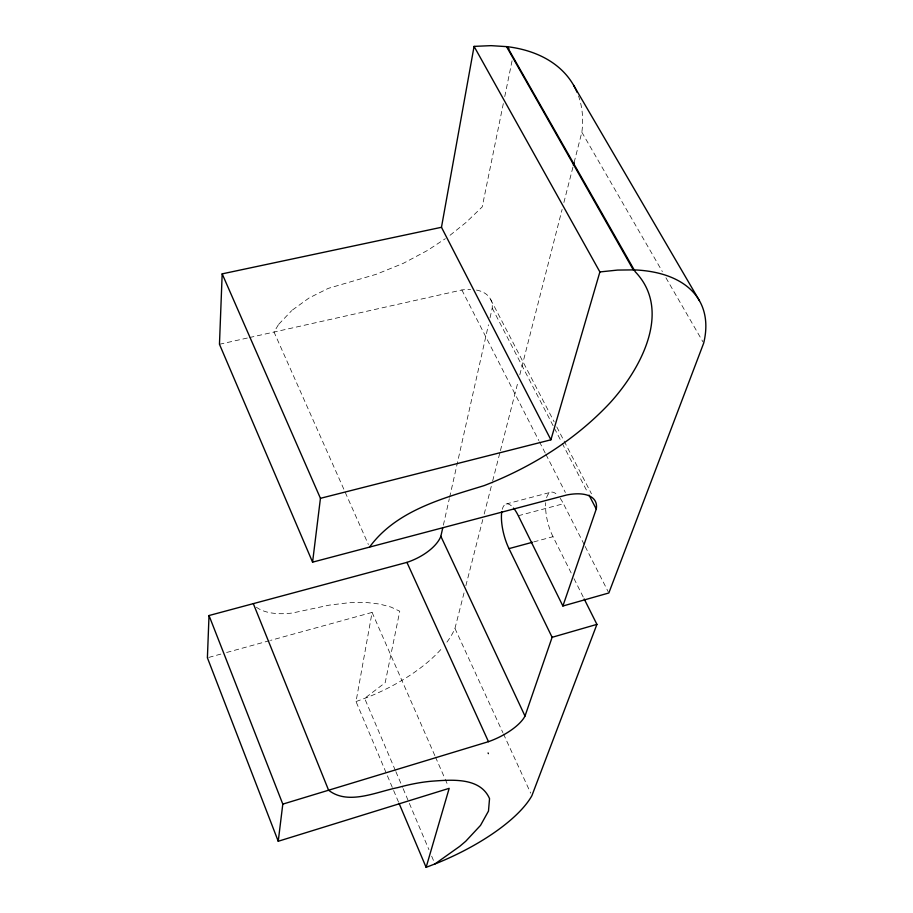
<?xml version="1.0" encoding="UTF-8"?>
<svg xmlns="http://www.w3.org/2000/svg" width="913" height="913" viewBox="0 0 913 913"><rect width="100%" height="100%" fill="white"/><g stroke="black" fill="none" stroke-linecap="round" stroke-linejoin="round"><path stroke-width="0.68" stroke-dasharray="4.57 3.42" d="M398.525 802.082L356.024 701.572L372.082 612.406L270.522 640.39M503.325 103.568L482.212 206.897L466.018 222.475L448.283 236.684M504.752 96.595L512.17 60.292M443.364 525.158L449.31 498.726M449.63 497.334L488.455 324.8M490.019 317.85L492.221 308.103A44.086 25.244 -27.8 0 0 475.878 289.957M446.925 642.124A111.854 50.341 -23.1 0 0 454.948 628.429L464.466 591.213M465.87 585.701L482.794 519.543M484.198 514.03L492.312 482.326M492.666 480.946L500.062 452.003M500.415 450.634L518.048 381.714M519.805 374.821L562.111 209.431M563.88 202.538L573.398 165.321M574.094 162.56L581.855 132.237A161.087 102.644 -30 0 0 578.522 95.979M278.351 324.823L274.037 332.047L368.384 544.49M278.807 324.195L291.681 310.648M292.48 309.975L309.165 297.912L328.246 288.382L376.247 274.288L403.135 263.412L427.501 250.436L445.35 238.681M356.024 701.572L367.231 697.429A111.854 50.341 -23.1 0 0 442.965 647.1M208.769 657.417L221.117 654.005M226.607 652.498L269.152 640.778M533.751 541.911L553.004 536.696L571.458 573.547M518.31 515.742L563.435 503.748L584.537 545.221M506.042 504.022L550.699 492.278M219.462 344.269L248.119 337.856M249.477 337.548L461.864 289.98A44.086 25.244 -27.8 0 1 470.606 289.432M581.855 132.237L662.359 271.606M665.919 277.769L702.964 341.896M490.658 299.441L554.157 421.863M556.77 426.919L591.464 493.807M492.221 308.103L553.723 426.907M554.374 428.174L561.575 442.075M562.225 443.341L587.744 492.632M461.864 289.98L538.841 440.58M539.492 441.846L545.312 453.236M545.963 454.503L565.364 492.472M585.176 546.476L608.195 591.727M574.003 578.637L583.555 597.695M454.948 628.429L502.88 732.671M503.474 733.949L530.693 793.146M372.082 612.406L434.908 755.747M435.478 757.06L444.62 777.899M445.19 779.211L448.043 785.728M395.318 770.344L364.641 698.388L385.183 682.696L399.757 611.231L391.049 607.099L379.591 604.052L366.832 602.534L349.268 602.694L329.296 605.125L292.445 613A66.74 32.788 -22.8 0 1 256.37 607.213M395.877 771.656L402.576 787.348M403.135 788.661L428.939 849.706M431.666 856.177L433.846 861.358M553.004 536.696A29.113 10.682 75.2 0 1 545.712 502.675M546.625 497.608A29.113 10.682 75.2 0 1 556.85 494.469M560.205 498.338A29.113 10.682 75.2 0 1 563.435 503.748M502.276 509.306A29.342 10.077 75.1 0 1 511.919 506.327"/><path stroke-width="1.37" d="M442.737 527.942L440.853 536.296A37.148 18.1 -24.6 0 1 406.936 562.374L209.02 615.533L207.399 657.794L278.237 841.261L449.185 788.33L426.12 867.35L437.784 862.842A117.332 42.192 -23.5 0 0 531.88 795.725L596.919 624.378L584.194 598.962M474.075 46.38L441.47 227.291L222.179 273.866L219.462 344.269L312.577 562.157L566.653 495.006A46.871 21.752 -26.9 0 1 596.257 509.055L562.887 606.015L608.834 592.982L703.683 343.128A172.568 89.862 -28.4 0 0 634.181 269.883L617.587 270.077L599.887 271.937L474.075 46.38L491.068 45.65L507.16 46.666A161.087 102.644 -30 0 1 577.096 92.316M278.237 841.261L282.802 804.125L209.02 615.533M312.577 562.157L320.44 498.315L222.179 273.866M573.398 165.321L574.094 162.56M320.44 498.315L550.893 439.815L599.887 271.937M282.802 804.125L488.466 741.676A39.122 15.293 -24.6 0 0 525.009 716.066L552.114 637.308L508.986 548.622A29.342 10.077 75.1 0 1 501.785 511.668M369.537 547.104C396.345 510.413 442.931 498.338 484.13 485.613C531.343 467.285 575.384 439.906 610.112 402.77C640.116 369.788 672.824 311.013 635.277 271.812L507.16 46.666L508.952 48.788M434.93 863.949L459.707 846.374L465.721 841.272L480.512 825.398L488.478 811.086L489.539 798.613C480.295 777.328 452.289 779.736 433.173 781.094A102.827 37.319 -22.9 0 0 397.931 787.565C376.555 791.731 348.207 805.597 328.6 790.224L253.312 603.63M552.114 637.308L596.919 624.378M508.986 548.622L532.37 542.288M573.615 85.286L699.449 300.719M506.532 46.631L633.325 269.894M589.056 495.154L596.257 509.055M441.47 227.291L550.893 439.815M562.887 606.015L518.31 515.742A29.342 10.077 75.1 0 0 513.528 508.073M440.853 536.296L525.009 716.066M406.936 562.374L488.466 741.676M488.078 752.94L488.409 753.659M399.072 803.394L426.12 867.35"/></g></svg>
